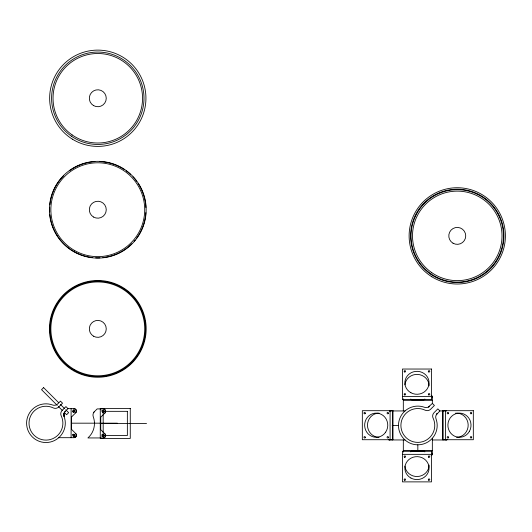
<?xml version="1.0" encoding="UTF-8"?>
<svg xmlns="http://www.w3.org/2000/svg" width="532" height="532" viewBox="0 0 532 532"><rect width="100%" height="100%" fill="white"/><g stroke="black" fill="none" stroke-linecap="round" stroke-linejoin="round"><path stroke-width="0.8" d="M436.3 414.787L439.884 410.937L445.889 410.943A2.421 2.421 0 0 1 446.235 410.97A2.434 2.354 -90 0 0 445.896 410.977M43.597 387.622L41.549 389.67L57.276 405.397M64.645 412.007L68.003 408.656L74.008 408.662A2.421 2.421 0 0 1 75.724 412.792L71.594 416.922L71.594 429.43L75.724 433.56A2.421 2.421 0 0 1 74.008 437.69L58.753 437.69M93.778 412.287L97.157 408.915L103.175 408.915A2.421 2.421 0 0 1 104.884 413.045L100.754 417.174L100.754 429.683L104.884 433.813A2.421 2.421 0 0 1 103.175 437.942L87.913 437.942A19.352 19.352 0 0 0 93.28 416.756A4.835 4.835 0 0 1 94.403 411.668M424.862 399.047L424.09 399.818L411.575 399.818L410.804 399.047M428.533 406.973L432.356 403.409L432.343 397.397A2.434 2.354 0 0 0 431.186 395.323A2.421 2.421 0 0 1 432.343 397.397M410.804 451.874L411.575 451.096L424.09 451.096L424.862 451.874M402.451 396.573L431.479 396.573M403.323 400.303L432.343 400.303M389.77 410.977A2.434 2.354 -90 0 0 389.417 410.99A2.421 2.421 0 0 1 389.776 410.943L405.032 410.943M71.594 423.179L117.366 423.179M100.754 423.425L146.533 423.425M392.19 425.46L398.481 425.46M389.776 439.971A2.421 2.421 0 0 1 388.586 439.658A2.434 2.354 -90 0 0 389.77 439.944L405.032 439.971M432.343 439.971L445.889 439.971A2.434 2.354 -90 0 0 447.073 439.665A2.421 2.421 0 0 1 445.889 439.971M403.323 450.617L432.343 450.617M402.451 454.348L431.479 454.348M432.356 403.409L434.411 405.464L430.634 409.234A4.835 4.835 0 0 1 425.128 410.179A16.931 16.931 0 0 0 401.088 422.953A16.931 16.931 0 0 0 420.34 442.205A16.931 16.931 0 0 0 433.115 418.159A4.835 4.835 0 0 1 434.059 412.659L437.829 408.882L439.884 410.937M68.003 408.656L65.948 406.601L62.178 410.372A4.835 4.835 0 0 0 61.233 415.878A16.931 16.931 0 0 1 48.459 439.924A16.931 16.931 0 0 1 29.207 420.672A16.931 16.931 0 0 1 53.247 407.898A4.835 4.835 0 0 0 58.753 406.953L62.53 403.183L60.475 401.128L57.709 403.894A4.835 4.835 0 0 1 52.621 405.012A19.352 19.352 0 0 0 26.733 420.912A19.352 19.352 0 0 0 48.219 442.398A19.352 19.352 0 0 0 64.113 416.509A4.835 4.835 0 0 1 65.237 411.416M43.597 387.622L58.746 402.764M60.488 404.513L64.572 408.589M65.735 409.753L68.648 412.666L66.6 414.714L64.266 412.386M58.44 406.561L62.517 410.644M445.583 410.691L445.583 439.718M442.99 410.943L442.99 439.971M432.343 438.262L432.343 453.517A2.434 2.354 0 0 1 431.186 455.592A2.421 2.421 0 0 0 432.343 453.517M417.833 444.812L417.833 451.096M403.323 398.854L403.323 410.943M403.323 439.971L403.323 452.067M392.676 410.943L392.676 439.971M390.082 410.691L390.082 439.718M71.108 408.662L71.108 437.69M74.008 408.696A2.434 2.354 -90 0 1 75.77 412.839M75.77 433.514A2.434 2.354 -90 0 1 74.008 437.663M72.631 434.578A0.984 0.984 0 0 1 74.281 434.983A0.984 0.984 0 0 1 73.137 436.24M73.137 410.119A0.984 0.984 0 0 1 74.3 410.89A0.984 0.984 0 0 1 73.529 412.047M73.137 412.047A0.984 0.984 0 0 1 72.631 411.775M103.175 408.942A2.434 2.354 -90 0 1 104.93 413.091M104.93 433.766A2.434 2.354 -90 0 1 103.175 437.909M101.871 434.764A0.984 0.984 0 0 1 103.215 434.844A0.984 0.984 0 0 1 103.215 436.2A0.984 0.984 0 0 1 101.871 436.28M101.871 410.578A0.984 0.984 0 0 1 103.441 411.043A0.984 0.984 0 0 1 102.403 412.313M145.841 212.594A48.146 48.146 0 0 1 136.677 238.09M135.161 240.052A48.146 48.146 0 0 1 134.097 241.322M131.83 243.756A48.146 48.146 0 0 1 102.856 257.588M99.956 257.807A48.146 48.146 0 0 1 95.62 257.807M92.721 257.588A48.146 48.146 0 0 1 49.915 214.782M49.695 211.876A48.146 48.146 0 0 1 49.695 207.547M49.915 204.64A48.146 48.146 0 0 1 63.747 175.666M69.406 170.825A48.146 48.146 0 0 1 94.902 161.655M99.956 161.615A48.146 48.146 0 0 1 124.136 169.415M126.17 170.825A48.146 48.146 0 0 1 130.639 174.516M132.987 176.863A48.146 48.146 0 0 1 136.677 181.326M138.081 183.367A48.146 48.146 0 0 1 145.881 207.547M429.59 406.175A4.835 4.835 0 0 1 424.503 407.293A19.352 19.352 0 0 0 398.614 423.193A19.352 19.352 0 0 0 420.1 444.679A19.352 19.352 0 0 0 436.001 418.79A4.835 4.835 0 0 1 437.118 413.697M436.34 414.568A1.436 0.432 -44.1 0 1 436.991 413.63M429.663 406.295A1.436 0.432 -45.9 0 1 428.719 406.953M404.918 384.836A12.096 11.471 0 0 1 417.514 374.408A12.096 11.471 0 0 1 429.058 385.866M455.578 413.158A12.096 11.564 -90 0 1 468.167 424.662A12.096 11.564 -90 0 1 456.616 437.297M429.058 465.054A12.096 11.471 0 0 1 417.514 476.512A12.096 11.471 0 0 1 404.918 466.085M379.05 437.297A12.096 11.564 -90 0 1 367.486 425.201A12.096 11.564 -90 0 1 379.05 413.111M63.833 414.495L64.113 416.509L63.833 414.495L64.425 412.493L63.833 414.495M431.479 369.035L402.451 369.035L402.451 399.632L431.479 399.632L431.479 369.035M130.267 408.43L100.269 408.43L100.269 438.421L130.267 438.421L130.267 408.43M392.922 410.691L362.332 410.691L362.332 439.718L392.922 439.718L392.922 410.691M473.327 410.691L442.744 410.691L442.744 439.718L473.327 439.718L473.327 410.691M127.361 411.336L103.175 411.336L103.175 435.522L127.361 435.522L127.361 411.336M431.479 451.282L402.451 451.282L402.451 481.879L431.479 481.879L431.479 451.282M74.673 435.828A0.964 0.938 -90 0 0 73.995 434.305A0.964 0.938 -90 0 0 73.064 435.681A0.964 0.938 -90 0 0 74.673 435.828M74.673 411.642A0.964 0.938 -90 0 0 73.995 410.119A0.964 0.938 -90 0 0 73.064 411.489A0.964 0.938 -90 0 0 74.673 411.642M73.529 411.921A0.964 0.964 0 0 0 74.979 411.083A0.964 0.964 0 0 0 73.529 410.245A0.964 0.964 0 0 0 73.529 411.921M73.529 436.107A0.964 0.964 0 0 0 74.979 435.269A0.964 0.964 0 0 0 73.529 434.431A0.964 0.964 0 0 0 73.529 436.107M102.689 412.174A0.964 0.964 0 0 0 104.139 411.336A0.964 0.964 0 0 0 102.689 410.498A0.964 0.964 0 0 0 102.689 412.174M102.689 436.36A0.964 0.964 0 0 0 104.139 435.522A0.964 0.964 0 0 0 102.689 434.684A0.964 0.964 0 0 0 102.689 436.36M103.84 436.08A0.964 0.938 -90 0 0 103.161 434.558A0.964 0.938 -90 0 0 102.23 435.927A0.964 0.938 -90 0 0 103.84 436.08M103.886 411.815A0.964 0.938 -90 0 0 103.075 410.365A0.964 0.938 -90 0 0 102.264 411.815A0.964 0.938 -90 0 0 103.886 411.815M71.341 136.139A46.204 46.204 0 0 0 143.82 102.224A46.204 46.204 0 0 0 78.204 56.412A46.204 46.204 0 0 0 71.341 136.139M72.172 134.955A44.748 44.748 0 0 0 142.376 102.097A44.748 44.748 0 0 0 78.822 57.729A44.748 44.748 0 0 0 72.172 134.955M93.552 105.589A8.465 8.465 0 0 0 106.254 98.26A8.465 8.465 0 0 0 93.552 90.925A8.465 8.465 0 0 0 93.552 105.589M72.405 139.165A48.146 48.146 0 0 0 145.908 99.79A48.146 48.146 0 0 0 75.052 55.82A48.146 48.146 0 0 0 72.405 139.165M73.602 370.764A48.379 48.379 0 0 0 146.167 328.869A48.379 48.379 0 0 0 73.602 286.974A48.379 48.379 0 0 0 73.602 370.764M93.552 217.043A8.465 8.465 0 0 0 106.254 209.708A8.465 8.465 0 0 0 93.552 202.379A8.465 8.465 0 0 0 93.552 217.043M74.327 250.353A46.929 46.929 0 0 0 144.717 209.708A46.929 46.929 0 0 0 74.327 169.07A46.929 46.929 0 0 0 74.327 250.353M73.602 251.609A48.379 48.379 0 0 0 146.167 209.708A48.379 48.379 0 0 0 73.602 167.813A48.379 48.379 0 0 0 73.602 251.609M93.552 336.204A8.465 8.465 0 0 0 106.254 328.869A8.465 8.465 0 0 0 93.552 321.541A8.465 8.465 0 0 0 93.552 336.204M74.327 369.507A46.929 46.929 0 0 0 144.717 328.869A46.929 46.929 0 0 0 74.327 288.231A46.929 46.929 0 0 0 74.327 369.507M73.941 370.179A47.7 47.7 0 0 0 145.489 328.869A47.7 47.7 0 0 0 73.941 287.559A47.7 47.7 0 0 0 73.941 370.179M431.252 274.645A46.683 46.683 0 0 0 503.844 239.021A46.683 46.683 0 0 0 436.692 193.967A46.683 46.683 0 0 0 431.252 274.645M430.814 273.761A46.204 46.204 0 0 0 503.292 239.839A46.204 46.204 0 0 0 437.676 194.034A46.204 46.204 0 0 0 430.814 273.761M431.878 276.786A48.146 48.146 0 0 0 505.38 237.405A48.146 48.146 0 0 0 434.524 193.442A48.146 48.146 0 0 0 431.878 276.786M453.025 243.21A8.465 8.465 0 0 0 465.726 235.876A8.465 8.465 0 0 0 453.025 228.547A8.465 8.465 0 0 0 453.025 243.21M431.645 272.57A44.748 44.748 0 0 0 501.849 239.719A44.748 44.748 0 0 0 438.295 195.344A44.748 44.748 0 0 0 431.645 272.57M410.917 392.742A12.096 11.471 0 0 0 429.058 382.807A12.096 11.471 0 0 0 410.917 372.866A12.096 11.471 0 0 0 410.917 392.742M404.506 394.87A0.725 0.692 0 0 0 405.597 394.279A0.725 0.692 0 0 0 404.506 393.68A0.725 0.692 0 0 0 404.506 394.87M404.506 371.928A0.725 0.692 0 0 0 405.597 371.329A0.725 0.692 0 0 0 404.506 370.738A0.725 0.692 0 0 0 404.506 371.928M428.699 371.928A0.725 0.692 0 0 0 429.789 371.329A0.725 0.692 0 0 0 428.699 370.738A0.725 0.692 0 0 0 428.699 371.928M428.699 394.87A0.725 0.692 0 0 0 429.789 394.279A0.725 0.692 0 0 0 428.699 393.68A0.725 0.692 0 0 0 428.699 394.87M469.47 431.252A12.096 11.564 -90 0 0 459.455 413.111A12.096 11.564 -90 0 0 449.44 431.252A12.096 11.564 -90 0 0 469.47 431.252M448.463 437.716A0.725 0.692 -90 0 0 447.957 436.573A0.725 0.692 -90 0 0 447.266 437.603A0.725 0.692 -90 0 0 448.463 437.716M448.463 413.524A0.725 0.692 -90 0 0 447.957 412.386A0.725 0.692 -90 0 0 447.266 413.411A0.725 0.692 -90 0 0 448.463 413.524M471.585 413.524A0.725 0.692 -90 0 0 471.079 412.386A0.725 0.692 -90 0 0 470.388 413.411A0.725 0.692 -90 0 0 471.585 413.524M471.585 437.716A0.725 0.692 -90 0 0 471.079 436.573A0.725 0.692 -90 0 0 470.388 437.603A0.725 0.692 -90 0 0 471.585 437.716M410.917 478.049A12.096 11.471 0 0 0 429.058 468.113A12.096 11.471 0 0 0 410.917 458.178A12.096 11.471 0 0 0 410.917 478.049M404.506 457.234A0.725 0.692 0 0 0 405.597 456.642A0.725 0.692 0 0 0 404.506 456.044A0.725 0.692 0 0 0 404.506 457.234M404.506 480.183A0.725 0.692 0 0 0 405.597 479.585A0.725 0.692 0 0 0 404.506 478.993A0.725 0.692 0 0 0 404.506 480.183M428.646 480.15A0.725 0.692 0 0 0 429.783 479.651A0.725 0.692 0 0 0 428.759 478.96A0.725 0.692 0 0 0 428.646 480.15M428.699 457.234A0.725 0.692 0 0 0 429.789 456.642A0.725 0.692 0 0 0 428.699 456.044A0.725 0.692 0 0 0 428.699 457.234M385.66 432.17A12.096 11.564 -90 0 0 377.248 413.158A12.096 11.564 -90 0 0 365.717 430.282A12.096 11.564 -90 0 0 385.66 432.17M388.34 437.716A0.725 0.692 -90 0 0 387.835 436.573A0.725 0.692 -90 0 0 387.143 437.603A0.725 0.692 -90 0 0 388.34 437.716M388.34 413.524A0.725 0.692 -90 0 0 387.835 412.386A0.725 0.692 -90 0 0 387.143 413.411A0.725 0.692 -90 0 0 388.34 413.524M365.211 413.524A0.725 0.692 -90 0 0 364.713 412.386A0.725 0.692 -90 0 0 364.014 413.411A0.725 0.692 -90 0 0 365.211 413.524M365.245 437.663A0.725 0.692 -90 0 0 364.646 436.573A0.725 0.692 -90 0 0 364.048 437.663A0.725 0.692 -90 0 0 365.245 437.663"/></g></svg>
